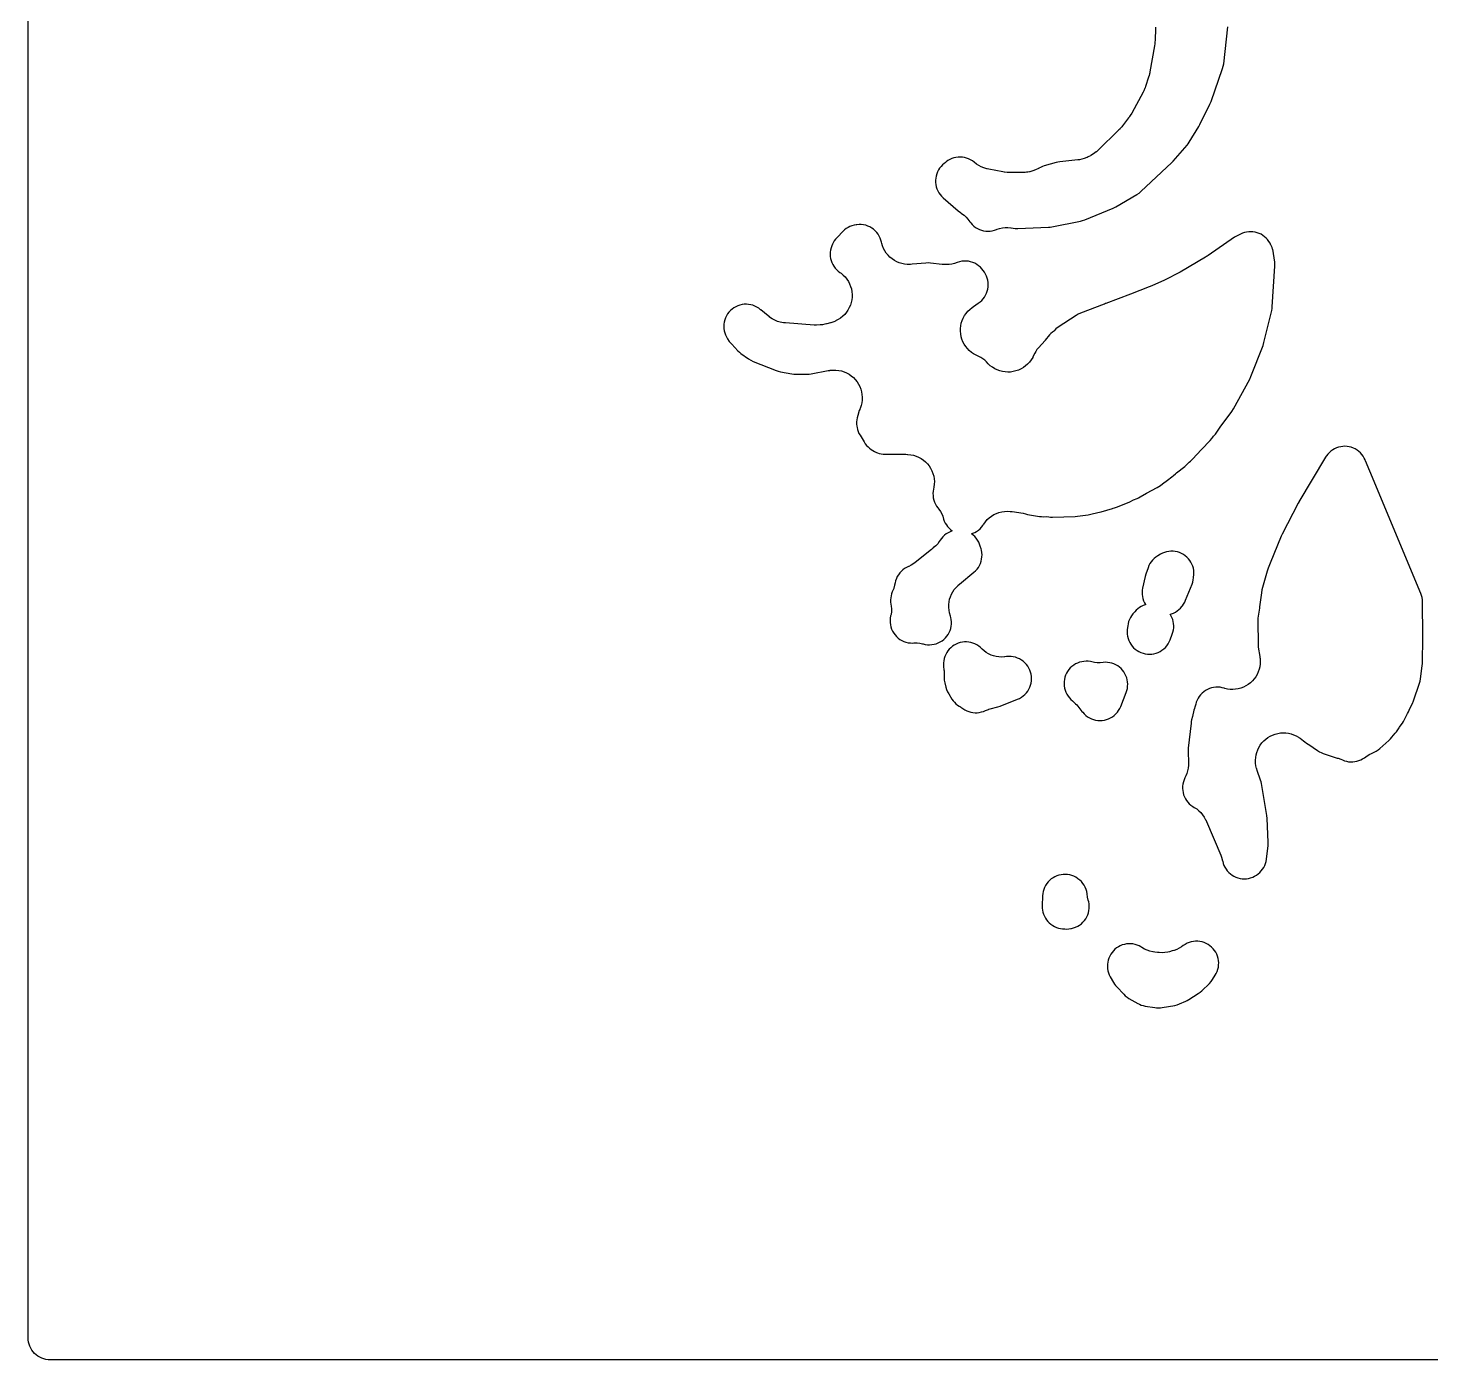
# Model space of a CAD drawing. Header units: millimetres. Extents: x 0 to 300, y 0 to 300.
# Drawn here: x -0.1 to 158, y -0.1 to 150 of the extents above; entities that cross this region are included whole.
import ezdxf

# ---------------------------------------------------------------- set-up
doc = ezdxf.new("R2010")
doc.units = ezdxf.units.MM
doc.layers.add('CUT', color=7, linetype='CONTINUOUS')

msp = doc.modelspace()

# ---------------------------------------------------------------- linework, layer by layer
at = {"layer": 'CUT'}
for points in [[(297.0775, -0.15), (3, -0.15), (2.4114, -0.15), (2.1053, -0.135), (1.8629, -0.099), (1.6252, -0.0395), (1.3944, 0.0431), (1.1729, 0.1479), (0.9627, 0.2738), (0.7659, 0.4198), (0.5844, 0.5844), (0.4198, 0.7659), (0.2738, 0.9627), (0.1479, 1.1729), (0.0431, 1.3944), (-0.0395, 1.6252), (-0.099, 1.8629), (-0.135, 2.1053), (-0.15, 2.4114), (-0.15, 297.5872)], [(126.9707, 150.1055), (126.967, 149.9624), (126.9073, 148.6347), (126.8889, 148.3965), (126.8713, 148.2352), (126.8379, 147.9987), (126.3243, 145.0497), (126.2976, 144.9119), (126.2924, 144.8872), (126.2237, 144.6151), (126.2166, 144.5909), (126.1747, 144.457), (125.8275, 143.4171), (125.7729, 143.2644), (125.7625, 143.2373), (125.6337, 142.9398), (125.621, 142.9137), (125.5471, 142.7694), (124.2757, 140.4151), (124.2031, 140.2868), (124.1897, 140.2641), (124.0297, 140.0166), (124.0145, 139.995), (123.9274, 139.8762), (123.2282, 138.9611), (123.1419, 138.8523), (123.1261, 138.8331), (122.9416, 138.6255), (122.9244, 138.6075), (122.8265, 138.509), (120.441, 136.1946), (120.2936, 136.059), (120.2666, 136.0355), (119.9766, 135.8088), (119.6641, 135.6144), (119.6327, 135.5971), (119.4547, 135.5053), (119.3804, 135.4694), (119.2328, 135.4021), (119.2061, 135.3906), (118.9273, 135.2846), (118.6654, 135.2103), (118.3724, 135.1539), (118.3437, 135.1497), (118.1827, 135.1294), (116.1728, 134.9207), (115.9533, 134.888), (115.7375, 134.836), (114.4007, 134.45), (114.1981, 134.382), (114.002, 134.2969), (113.8139, 134.1954), (113.7928, 134.1828), (113.7626, 134.1658), (113.4421, 134.0071), (113.1364, 133.8935), (112.7902, 133.8042), (112.7562, 133.7973), (112.5646, 133.7636), (112.4181, 133.7417), (112.2664, 133.7221), (112.2392, 133.7192), (111.9341, 133.6988), (111.9068, 133.6981), (111.7538, 133.6972), (110.4223, 133.7167), (110.2622, 133.7225), (110.2335, 133.7242), (109.9147, 133.7562), (109.8864, 133.7603), (109.7283, 133.7865), (108.1557, 134.0818), (107.9704, 134.1215), (107.9376, 134.1294), (107.6036, 134.2279), (107.3096, 134.3479), (107.0292, 134.4971), (106.7653, 134.6737), (106.5095, 134.8852), (106.3145, 135.031), (106.1063, 135.1572), (105.8868, 135.2625), (105.658, 135.3459), (105.4223, 135.4067), (105.1817, 135.4443), (104.9386, 135.4583), (104.6953, 135.4486), (104.4541, 135.4153), (104.2173, 135.3587), (103.9872, 135.2793), (103.7658, 135.1779), (103.5554, 135.0554), (103.3578, 134.913), (103.2302, 134.8113), (103.1329, 134.7369), (102.9452, 134.5784), (102.774, 134.4022), (102.6209, 134.21), (102.4874, 134.0037), (102.3748, 133.7854), (102.2842, 133.557), (102.2164, 133.3208), (102.1722, 133.0792), (102.1518, 132.8343), (102.1557, 132.5886), (102.1836, 132.3445), (102.2353, 132.1044), (102.3104, 131.8704), (102.408, 131.645), (102.5273, 131.4302), (102.6672, 131.2282), (102.8261, 131.0408), (103.0027, 130.87), (104.6939, 129.388), (104.9526, 129.1895), (104.9587, 129.1855), (104.9986, 129.1594), (105.073, 129.1116), (105.1001, 129.0934), (105.369, 128.8918), (105.5952, 128.685), (105.8003, 128.4571), (106.0358, 128.1375), (106.0375, 128.1388), (106.122, 128.0242), (106.2875, 127.841), (106.4702, 127.675), (106.6684, 127.5279), (106.8801, 127.401), (107.1033, 127.2956), (107.3358, 127.2127), (107.5754, 127.1531), (107.8196, 127.1175), (108.0662, 127.1061), (108.3127, 127.1191), (108.5567, 127.1564), (108.7959, 127.2175), (109.0278, 127.3019), (109.0902, 127.3282), (109.3861, 127.4197), (109.6896, 127.4816), (109.9976, 127.5134), (110.3074, 127.5147), (110.6453, 127.4828), (110.678, 127.4781), (110.8905, 127.442), (110.8907, 127.4435), (111.1459, 127.4092), (111.4413, 127.4047), (114.9032, 127.5563), (115.0883, 127.5713), (115.2718, 127.6), (118.4968, 128.2282), (118.7412, 128.2887), (118.9781, 128.3734), (122.1988, 129.7117), (122.4972, 129.8597), (124.8589, 131.2343), (125.0946, 131.39), (125.3113, 131.5713), (128.7826, 134.8263), (128.9546, 135.0044), (130.5142, 136.788), (130.6467, 136.9531), (130.7647, 137.1288), (131.8566, 138.9133), (131.9702, 139.1202), (133.0985, 141.4283), (133.2125, 141.7013), (134.5187, 145.4382), (134.5962, 145.7072), (134.643, 145.9831), (135.1124, 150.1459)]]:
    msp.add_lwpolyline(points, dxfattribs=at)
for points in [[(81.5694, 118.7411), (81.3296, 118.8076), (81.0844, 118.8499), (80.8362, 118.8677), (80.5874, 118.8607), (80.3406, 118.8289), (80.0982, 118.7729), (79.8625, 118.693), (79.636, 118.59), (79.4208, 118.4651), (79.2191, 118.3193), (79.0329, 118.1543), (78.864, 117.9715), (78.7141, 117.7729), (78.5847, 117.5604), (78.4771, 117.336), (78.3923, 117.1021), (78.3312, 116.8608), (78.2943, 116.6147), (78.2822, 116.3662), (78.2947, 116.1177), (78.332, 115.8716), (78.3935, 115.6305), (78.4787, 115.3967), (78.5866, 115.1725), (78.7164, 114.9602), (78.9076, 114.6796), (79.0368, 114.5066), (79.1805, 114.3454), (79.8863, 113.6191), (80.0487, 113.4663), (80.224, 113.3285), (81.0873, 112.7105), (81.3379, 112.5527), (81.6053, 112.4257), (84.1755, 111.3864), (84.4194, 111.3021), (84.6707, 111.2434), (85.952, 111.0133), (86.1726, 110.9837), (86.3951, 110.9739), (87.6864, 110.9745), (87.9194, 110.9855), (88.1503, 111.0182), (90.0652, 111.3808), (90.2485, 111.4108), (90.2814, 111.4154), (90.6216, 111.4454), (90.9332, 111.4419), (91.2428, 111.4077), (91.5476, 111.3429), (91.8444, 111.2483), (92.1305, 111.1248), (92.4029, 110.9736), (92.659, 110.7962), (92.8963, 110.5944), (93.1125, 110.37), (93.3054, 110.1253), (93.4731, 109.8628), (93.6141, 109.5849), (93.7268, 109.2945), (93.8103, 108.9943), (93.8636, 108.6873), (93.8863, 108.3766), (93.8782, 108.0651), (93.8393, 107.756), (93.7699, 107.4523), (93.6614, 107.1285), (93.6215, 107.0266), (93.6121, 107.0026), (93.5648, 106.8711), (93.3793, 106.3057), (93.3156, 106.0749), (93.2743, 105.8391), (93.2558, 105.6004), (93.2602, 105.361), (93.2874, 105.1231), (93.3108, 104.9798), (93.3607, 104.7455), (93.4329, 104.517), (93.5265, 104.2965), (93.6409, 104.086), (94.0924, 103.3419), (94.2281, 103.141), (94.3825, 102.9542), (94.5543, 102.7833), (94.7186, 102.635), (94.8967, 102.4885), (95.0876, 102.359), (95.2895, 102.2477), (95.5009, 102.1555), (95.6049, 102.1157), (95.82, 102.0444), (96.0407, 101.9929), (96.2651, 101.9616), (96.4915, 101.9508), (98.7964, 101.9449), (98.9827, 101.9397), (99.0159, 101.938), (99.3566, 101.9031), (99.6627, 101.8407), (99.9611, 101.7481), (100.2488, 101.6264), (100.523, 101.4768), (100.7811, 101.3007), (101.0204, 101.0998), (101.2386, 100.8762), (101.4335, 100.632), (101.6032, 100.3697), (101.7461, 100.0919), (101.8606, 99.8013), (101.9458, 99.5007), (102.0008, 99.1931), (102.0249, 98.8817), (102.018, 98.5693), (101.9802, 98.2592), (101.9288, 98.0302), (101.8863, 97.7841), (101.8687, 97.5349), (101.8759, 97.2852), (101.9081, 97.0374), (101.9648, 96.7942), (102.0455, 96.5578), (102.1494, 96.3306), (102.2755, 96.1149), (102.4224, 95.9129), (102.5456, 95.7602), (102.7112, 95.5093), (102.852, 95.2438), (102.9668, 94.9661), (103.0652, 94.6441), (103.1469, 94.4166), (103.2503, 94.198), (103.3742, 93.9905), (103.5176, 93.7959), (103.6791, 93.6161), (103.8573, 93.4526), (104.049, 93.3082), (104.0442, 93.307), (103.8094, 93.2198), (103.5844, 93.1096), (103.3716, 92.9774), (103.173, 92.8246), (102.9908, 92.6526), (102.8267, 92.4633), (102.6824, 92.2586), (102.5812, 92.0987), (102.3971, 91.8611), (102.1912, 91.6423), (101.9436, 91.425), (101.9137, 91.4012), (101.8008, 91.3148), (101.7802, 91.2997), (101.6934, 91.2328), (99.8725, 89.7654), (99.7273, 89.6541), (99.7008, 89.6349), (99.4196, 89.4504), (99.1479, 89.3078), (99.1126, 89.2935), (98.8875, 89.1889), (98.6739, 89.0624), (98.4738, 88.9154), (98.2894, 88.7492), (98.1223, 88.5656), (97.9742, 88.3663), (97.8467, 88.1533), (97.7409, 87.9288), (97.6579, 87.6948), (97.5985, 87.4537), (97.5484, 87.1959), (97.4493, 86.8659), (97.438, 86.8344), (97.3708, 86.6594), (97.2777, 86.4342), (97.1986, 86.214), (97.1403, 85.9874), (97.1036, 85.7563), (97.0885, 85.5228), (97.0954, 85.289), (97.1241, 85.0568), (97.1622, 84.835), (97.1842, 84.5248), (97.1755, 84.214), (97.1361, 83.9055), (97.0946, 83.7251), (97.0507, 83.4775), (97.0319, 83.2268), (97.0383, 82.9754), (97.07, 82.726), (97.1266, 82.481), (97.2075, 82.2429), (97.3118, 82.0142), (97.4387, 81.7971), (97.5867, 81.5938), (97.7544, 81.4064), (97.94, 81.2369), (98.1418, 81.0868), (98.3576, 80.9577), (98.5852, 80.851), (98.8225, 80.7677), (99.0669, 80.7087), (99.316, 80.6745), (99.5673, 80.6654), (99.7272, 80.6758), (99.7273, 80.6743), (99.7294, 80.6745), (100.0733, 80.6797), (100.3858, 80.6532), (100.6942, 80.5957), (100.7576, 80.5772), (100.9993, 80.5195), (101.2455, 80.4861), (101.4938, 80.4772), (101.7418, 80.4931), (101.9869, 80.5335), (102.2269, 80.598), (102.4592, 80.686), (102.6817, 80.7967), (102.8921, 80.9288), (103.0883, 81.0813), (103.2684, 81.2524), (103.4306, 81.4406), (103.5734, 81.6439), (103.6953, 81.8604), (103.7951, 82.088), (103.8718, 82.3243), (103.9246, 82.5671), (103.9532, 82.8139), (103.957, 83.0623), (103.9362, 83.3099), (103.8909, 83.5542), (103.8463, 83.7079), (103.8477, 83.7083), (103.7369, 84.0881), (103.6802, 84.3883), (103.6529, 84.6926), (103.6552, 84.9982), (103.6872, 85.302), (103.7486, 85.6013), (103.8386, 85.8932), (103.9566, 86.1751), (104.1014, 86.4441), (104.2716, 86.6978), (104.4656, 86.9338), (104.7024, 87.1707), (104.7265, 87.1926), (104.8643, 87.3117), (106.4837, 88.6438), (106.6691, 88.8126), (106.8366, 88.9991), (106.9847, 89.2015), (107.1117, 89.4176), (107.2164, 89.6455), (107.2978, 89.8826), (107.355, 90.1267), (107.3875, 90.3753), (107.3949, 90.626), (107.3772, 90.8761), (107.3345, 91.1231), (107.2847, 91.3022), (107.2848, 91.3022), (107.2036, 91.5938), (107.1243, 91.8315), (107.0216, 92.06), (106.8966, 92.2771), (106.7504, 92.4806), (106.5847, 92.6685), (106.4009, 92.8388), (106.2011, 92.9899), (106.2002, 92.9904), (106.3605, 93.0439), (106.5814, 93.1421), (106.7917, 93.2612), (106.9896, 93.4001), (107.1731, 93.5574), (107.3406, 93.7318), (107.4905, 93.9214), (107.5825, 94.0645), (107.5828, 94.0643), (107.584, 94.0661), (107.7839, 94.3443), (107.9905, 94.5788), (108.2194, 94.7916), (108.4682, 94.9806), (108.7347, 95.144), (109.016, 95.2801), (109.3094, 95.3877), (109.6121, 95.4656), (109.921, 95.513), (110.2331, 95.5296), (110.5753, 95.5137), (110.6084, 95.5105), (110.7934, 95.488), (112.032, 95.3061), (112.0435, 95.3011), (112.281, 95.2241), (112.5249, 95.1711), (113.8747, 94.9481), (114.1105, 94.9206), (114.3479, 94.9155), (114.6395, 94.9232), (114.911, 94.8833), (115.1282, 94.861), (115.3466, 94.8578), (117.8953, 94.9315), (118.165, 94.954), (119.356, 95.1185), (119.6774, 95.1846), (120.4646, 95.4013), (120.465, 95.4014), (120.6524, 95.4332), (120.8368, 95.4793), (122.1094, 95.8489), (122.1794, 95.8733), (122.33, 95.9147), (122.5676, 95.9931), (123.8143, 96.4748), (124.0726, 96.5919), (124.4618, 96.7956), (124.8768, 96.9653), (125.0495, 97.0436), (125.2157, 97.1349), (125.9466, 97.5728), (127.1334, 98.194), (127.3263, 98.3062), (127.5084, 98.4352), (127.9205, 98.7555), (127.9955, 98.8005), (128.1554, 98.9048), (128.3069, 99.021), (128.7784, 99.4122), (128.9719, 99.5488), (129.2224, 99.751), (129.3392, 99.8584), (130.2647, 100.5779), (130.5347, 100.8213), (130.7606, 101.0568), (130.8829, 101.1583), (131.1294, 101.3929), (132.1403, 102.4956), (133.1, 103.4964), (133.3012, 103.7342), (133.4105, 103.8811), (133.5018, 103.9807), (133.7056, 104.2343), (134.2367, 104.9913), (135.5611, 106.771), (135.7493, 107.0644), (137.5792, 110.4125), (137.7162, 110.7071), (139.0827, 114.2285), (139.1822, 114.5461), (140.0533, 118.1537), (140.095, 118.3666), (140.1181, 118.5824), (140.4067, 123.1379), (140.4105, 123.3755), (140.3917, 123.6124), (140.2656, 124.6001), (140.2254, 124.8296), (140.1731, 125.0212), (140.171, 125.03), (140.169, 125.0362), (140.164, 125.0543), (140.156, 125.0755), (140.1021, 125.2397), (140.0936, 125.262), (139.9978, 125.4824), (139.9698, 125.5329), (139.8646, 125.7483), (139.7392, 125.9525), (139.5949, 126.1439), (139.4329, 126.3205), (139.2547, 126.4808), (139.062, 126.6233), (138.8566, 126.7467), (138.6402, 126.8499), (138.415, 126.9319), (138.183, 126.9919), (137.9463, 127.0294), (137.7071, 127.0441), (137.4675, 127.0359), (137.2299, 127.0047), (136.9963, 126.9509), (136.769, 126.875), (136.55, 126.7777), (136.1606, 126.5817), (135.8678, 126.4085), (132.8895, 124.3609), (132.7835, 124.2907), (132.7107, 124.2442), (132.6025, 124.1776), (129.7212, 122.472), (127.9635, 121.5832), (126.5447, 120.9367), (126.437, 120.8896), (126.3634, 120.8588), (126.2543, 120.8152), (124.1536, 120.0127), (121.3466, 118.9472), (121.3177, 118.936), (121.3124, 118.9339), (121.1925, 118.883), (121.1723, 118.8738), (118.4993, 117.8527), (118.2502, 117.7417), (118.0147, 117.6041), (115.979, 116.2611), (115.7347, 116.0776), (115.5146, 115.8656), (115.4409, 115.7853), (115.3303, 115.7115), (115.1517, 115.5669), (114.9871, 115.4065), (114.838, 115.2317), (114.6708, 115.0164), (114.5294, 114.8146), (114.4981, 114.7589), (113.7465, 113.9407), (113.5899, 113.7525), (113.4525, 113.5499), (113.3355, 113.3349), (113.208, 113.0704), (113.1241, 112.9066), (113.1084, 112.8777), (112.9324, 112.5889), (112.7467, 112.3424), (112.5379, 112.1153), (112.3077, 111.9098), (112.0585, 111.7278), (111.7927, 111.571), (111.5128, 111.4411), (111.2216, 111.3393), (110.9217, 111.2665), (110.6162, 111.2234), (110.3079, 111.2105), (109.9998, 111.2278), (109.6949, 111.2753), (109.3961, 111.3524), (109.1064, 111.4584), (108.8284, 111.5923), (108.5648, 111.7528), (108.3183, 111.9384), (108.0911, 112.1472), (107.9065, 112.3539), (107.7147, 112.5463), (107.5031, 112.7169), (107.2743, 112.8634), (107.0309, 112.9843), (106.7239, 113.1165), (106.4548, 113.265), (106.2014, 113.4391), (105.9663, 113.6371), (105.7516, 113.8572), (105.5595, 114.0971), (105.3916, 114.3546), (105.2497, 114.6273), (105.1352, 114.9126), (105.049, 115.2076), (104.992, 115.5097), (104.9648, 115.8159), (104.9677, 116.1233), (105.0005, 116.4289), (105.063, 116.7299), (105.1546, 117.0233), (105.2744, 117.3064), (105.4212, 117.5765), (105.5938, 117.8309), (105.7903, 118.0672), (106.009, 118.2833), (106.2707, 118.4955), (106.2971, 118.5149), (106.4476, 118.6197), (106.9786, 118.9704), (107.1785, 119.1172), (107.3629, 119.2831), (107.53, 119.4665), (107.678, 119.6655), (107.8056, 119.8782), (107.9115, 120.1025), (107.9947, 120.3362), (108.0543, 120.5769), (108.0897, 120.8224), (108.1007, 121.0703), (108.087, 121.3179), (108.0488, 121.563), (107.9866, 121.8031), (107.9008, 122.0359), (107.7925, 122.259), (107.6625, 122.4703), (107.5384, 122.6512), (107.3842, 122.8533), (107.2102, 123.0387), (107.0182, 123.2055), (106.8104, 123.3519), (106.5887, 123.4764), (106.3555, 123.5778), (106.1133, 123.6549), (105.8644, 123.7071), (105.6116, 123.7337), (105.3573, 123.7345), (105.1043, 123.7095), (104.8551, 123.6589), (104.6124, 123.5832), (104.3046, 123.4698), (104.0079, 123.3924), (103.7052, 123.3442), (103.3992, 123.3256), (103.0634, 123.3381), (103.0079, 123.3429), (102.8993, 123.3538), (101.5774, 123.5065), (101.3168, 123.5229), (101.0559, 123.5119), (99.5195, 123.3671), (99.3368, 123.3543), (99.3041, 123.3529), (98.9673, 123.3541), (98.6617, 123.3852), (98.3605, 123.446), (98.0667, 123.5359), (97.7831, 123.654), (97.5124, 123.7993), (97.2571, 123.9702), (97.0198, 124.1653), (96.8026, 124.3826), (96.6076, 124.62), (96.4367, 124.8753), (96.2916, 125.1461), (96.1736, 125.4298), (96.0838, 125.7236), (96.0587, 125.8479), (95.9972, 126.0899), (95.9119, 126.3246), (95.8036, 126.5496), (95.6734, 126.7627), (95.5225, 126.9618), (95.3526, 127.1447), (95.1652, 127.3099), (94.9624, 127.4555), (94.746, 127.5801), (94.5182, 127.6825), (94.2814, 127.7617), (94.0378, 127.8169), (93.79, 127.8475), (93.5403, 127.8532), (93.2913, 127.834), (93.2049, 127.8229), (92.9686, 127.7811), (92.7373, 127.7169), (92.5133, 127.6307), (92.2985, 127.5234), (92.0951, 127.3961), (91.9047, 127.2498), (91.7293, 127.086), (91.0562, 126.3937), (90.8901, 126.2049), (90.7439, 126.0003), (90.619, 125.7821), (90.5528, 125.6516), (90.4547, 125.4329), (90.378, 125.2059), (90.3235, 124.9725), (90.2914, 124.735), (90.2823, 124.4955), (90.2962, 124.2563), (90.3329, 124.0194), (90.3921, 123.7872), (90.4733, 123.5617), (90.5757, 123.345), (90.6984, 123.1391), (90.8402, 122.946), (90.9999, 122.7672), (91.1759, 122.6046), (91.3668, 122.4596), (91.5149, 122.3579), (91.7507, 122.1592), (91.966, 121.9384), (92.1586, 121.6976), (92.3267, 121.4391), (92.4687, 121.1653), (92.5832, 120.8789), (92.6691, 120.5828), (92.7255, 120.2796), (92.752, 119.9723), (92.7483, 119.664), (92.7144, 119.3574), (92.6506, 119.0557), (92.5576, 118.7617), (92.4362, 118.4782), (92.2876, 118.208), (92.1133, 117.9536), (91.9149, 117.7175), (91.6944, 117.5019), (91.4538, 117.309), (91.1954, 117.1406), (90.8955, 116.9847), (90.8656, 116.971), (90.6967, 116.8983), (90.5677, 116.8466), (90.3672, 116.7727), (90.3311, 116.7606), (89.9192, 116.6477), (89.8819, 116.6397), (89.6718, 116.6011), (89.3947, 116.5582), (89.1835, 116.5317), (89.1458, 116.528), (88.7207, 116.511), (88.6828, 116.5116), (88.4702, 116.5213), (85.2257, 116.7604), (85.0333, 116.7796), (84.999, 116.7839), (84.6492, 116.8464), (84.3376, 116.936), (84.0369, 117.0571), (83.7503, 117.2086), (83.4548, 117.4062), (83.4272, 117.4268), (83.2752, 117.5464), (82.4472, 118.2332), (82.4281, 118.25), (82.2328, 118.4043), (82.0233, 118.5384), (81.8014, 118.6511)], [(130.0414, 64.7718), (130.0111, 64.5296), (130.0046, 64.2857), (130.0218, 64.0423), (130.0627, 63.8018), (130.1269, 63.5663), (130.2137, 63.3383), (130.3223, 63.1198), (130.4517, 62.9129), (130.6007, 62.7196), (130.7678, 62.5418), (130.9514, 62.3811), (131.1498, 62.2391), (131.3096, 62.1469), (131.5965, 61.9613), (131.8407, 61.7665), (132.0643, 61.5484), (132.2652, 61.3092), (132.4414, 61.0512), (132.6054, 60.7507), (132.6199, 60.7207), (132.6968, 60.551), (134.3105, 56.7384), (134.3849, 56.5486), (134.3972, 56.5144), (134.5144, 56.124), (134.5229, 56.0887), (134.5275, 56.0674), (134.5894, 55.8331), (134.6738, 55.606), (134.7797, 55.388), (134.9063, 55.1813), (135.0523, 54.9879), (135.2163, 54.8095), (135.3968, 54.6478), (135.5921, 54.5044), (135.8004, 54.3805), (136.0197, 54.2774), (136.248, 54.196), (136.4831, 54.1371), (136.7227, 54.1013), (136.9647, 54.0888), (137.2068, 54.0998), (137.4467, 54.1341), (137.6821, 54.1916), (137.9109, 54.2716), (138.1308, 54.3733), (138.3399, 54.4959), (138.5361, 54.6381), (138.7176, 54.7986), (138.8828, 54.976), (139.0299, 55.1685), (139.1578, 55.3744), (139.2651, 55.5917), (139.3508, 55.8183), (139.4143, 56.0522), (139.4547, 56.2912), (139.6393, 57.8311), (139.6551, 58.0273), (139.6553, 58.2242), (139.5527, 60.9076), (139.517, 61.2436), (138.8886, 64.8303), (138.8494, 65.0135), (138.7965, 65.1933), (138.4197, 66.3176), (138.3668, 66.4892), (138.3579, 66.5205), (138.2831, 66.8442), (138.2435, 67.1447), (138.2331, 67.4477), (138.2519, 67.7503), (138.2997, 68.0496), (138.3761, 68.343), (138.4805, 68.6276), (138.6117, 68.9009), (138.7687, 69.1603), (138.9498, 69.4033), (139.1536, 69.6278), (139.378, 69.8316), (139.621, 70.0129), (139.8803, 70.1699), (140.1535, 70.3012), (140.4382, 70.4056), (140.7315, 70.4821), (141.0308, 70.53), (141.3334, 70.5489), (141.6364, 70.5386), (141.9369, 70.4991), (142.2323, 70.4309), (142.5198, 70.3346), (142.7966, 70.211), (143.0855, 70.047), (143.1128, 70.0297), (143.2632, 69.9293), (143.6502, 69.6573), (143.7903, 69.5415), (143.9803, 69.3991), (144.183, 69.2754), (144.2298, 69.2498), (145.226, 68.5496), (145.4251, 68.4232), (145.6352, 68.3162), (145.8544, 68.2294), (147.2078, 67.7664), (147.2138, 67.7643), (147.2189, 67.7626), (147.4191, 67.7033), (147.5075, 67.6811), (147.5389, 67.6724), (147.8571, 67.5673), (148.0427, 67.4852), (148.2619, 67.4004), (148.4881, 67.3365), (148.7193, 67.2941), (148.9535, 67.2737), (149.1885, 67.2753), (149.4224, 67.299), (149.6529, 67.3445), (149.8782, 67.4115), (150.0962, 67.4994), (150.305, 67.6073), (150.5028, 67.7344), (150.8142, 67.9559), (151.1065, 68.1234), (151.1356, 68.1383), (151.3009, 68.2175), (151.6201, 68.3611), (151.8453, 68.4764), (152.0577, 68.6139), (152.2551, 68.7722), (153.2749, 69.6783), (153.4539, 69.8542), (153.6144, 70.0471), (153.9692, 70.5202), (154.1089, 70.6745), (154.2736, 70.8768), (154.4163, 71.0952), (154.471, 71.1892), (154.6692, 71.4535), (154.7952, 71.6381), (154.9042, 71.8332), (155.2707, 72.5643), (155.3742, 72.7423), (155.468, 72.9195), (155.5472, 73.1036), (155.5673, 73.1558), (155.9114, 73.8422), (156.0384, 74.1432), (156.727, 76.1281), (156.7999, 76.3801), (156.846, 76.6383), (157.0285, 78.1031), (157.0473, 78.3661), (157.1026, 81.3536), (157.1028, 81.4326), (157.052, 85.3143), (157.0376, 85.5519), (157.0006, 85.7872), (156.9414, 86.0178), (156.8605, 86.2418), (151.1119, 100.0602), (150.6374, 101.2124), (150.5972, 101.2977), (150.5929, 101.3078), (150.489, 101.527), (150.3644, 101.735), (150.2201, 101.93), (150.0577, 102.1101), (149.8785, 102.2736), (149.6844, 102.419), (149.4771, 102.5449), (149.2585, 102.6501), (149.0308, 102.7336), (148.7961, 102.7947), (148.5566, 102.8328), (148.3145, 102.8474), (148.0721, 102.8385), (147.8317, 102.8062), (147.5956, 102.7507), (147.366, 102.6726), (147.145, 102.5727), (146.9347, 102.4517), (146.7372, 102.311), (146.5542, 102.1518), (146.3875, 101.9756), (146.2387, 101.7841), (146.2317, 101.7742), (146.2123, 101.7462), (146.2089, 101.7412), (146.1316, 101.6207), (143.1148, 96.6026), (143.0981, 96.5744), (143.0952, 96.5694), (143.0294, 96.4491), (141.2281, 92.9321), (141.1366, 92.7322), (139.8989, 89.6812), (139.6521, 89.1114), (139.5337, 88.7737), (138.9606, 86.6663), (138.8955, 86.3449), (138.6818, 84.7632), (138.672, 84.611), (138.5095, 83.4817), (138.4895, 83.2902), (138.4842, 83.0978), (138.5124, 80.5723), (138.5435, 80.2061), (138.7099, 79.1636), (138.7343, 78.9824), (138.7379, 78.95), (138.7583, 78.6146), (138.7471, 78.3082), (138.706, 78.0044), (138.6356, 77.7061), (138.5365, 77.416), (138.4096, 77.1369), (138.2561, 76.8715), (138.0776, 76.6224), (137.8756, 76.3918), (137.6521, 76.1819), (137.4092, 75.9948), (137.1493, 75.8323), (136.8748, 75.6958), (136.5883, 75.5867), (136.2926, 75.506), (135.9904, 75.4545), (135.6846, 75.4327), (135.3782, 75.4407), (135.0739, 75.4786), (134.7749, 75.5458), (134.7031, 75.5695), (134.4682, 75.6345), (134.2281, 75.6764), (133.985, 75.6946), (133.7413, 75.6891), (133.4993, 75.6599), (133.2613, 75.6072), (133.0296, 75.5317), (132.8063, 75.4339), (132.5936, 75.3148), (132.3935, 75.1756), (132.208, 75.0176), (132.0387, 74.8423), (131.8872, 74.6513), (131.7551, 74.4464), (131.6436, 74.2297), (131.5537, 74.0031), (131.4863, 73.7689), (131.4388, 73.5674), (131.4211, 73.5), (131.4056, 73.4608), (131.3426, 73.2825), (131.2933, 73.0999), (131.1294, 72.3871), (131.0318, 72.0148), (130.9916, 71.8349), (130.9649, 71.6525), (130.6558, 68.8249), (130.6412, 68.5183), (130.6609, 67.1056), (130.6591, 66.9255), (130.658, 66.8933), (130.6309, 66.5635), (130.5774, 66.2663), (130.4957, 65.9757), (130.3864, 65.6942), (130.2708, 65.4645), (130.1719, 65.2414), (130.0952, 65.0098)], [(123.8605, 81.1987), (123.9429, 80.964), (124.0482, 80.7387), (124.1754, 80.5249), (124.3231, 80.3248), (124.4901, 80.1404), (124.6745, 79.9735), (124.8746, 79.8258), (125.0884, 79.6987), (125.3138, 79.5934), (125.5485, 79.5111), (125.7903, 79.4525), (126.0366, 79.4182), (126.2852, 79.4086), (126.5335, 79.4237), (126.779, 79.4634), (127.0194, 79.5273), (127.2522, 79.6148), (127.4752, 79.7249), (127.6862, 79.8567), (127.883, 80.0089), (128.0637, 80.1798), (128.2266, 80.3678), (128.3699, 80.5711), (128.4923, 80.7876), (128.5927, 81.0152), (128.8461, 81.6777), (128.9213, 81.9071), (128.9741, 82.1428), (129.004, 82.3824), (129.0105, 82.6238), (128.9937, 82.8647), (128.9538, 83.1029), (128.8911, 83.336), (128.8062, 83.5621), (128.6998, 83.7789), (128.614, 83.918), (128.771, 83.9645), (128.9948, 84.055), (129.2089, 84.1666), (129.4112, 84.2984), (129.5999, 84.4492), (129.7731, 84.6174), (129.9293, 84.8015), (129.9336, 84.8077), (129.9827, 84.864), (130.1233, 85.0606), (130.2443, 85.2698), (130.3444, 85.4898), (131.0705, 87.3132), (131.1502, 87.5459), (131.2066, 87.7853), (131.2391, 88.0291), (131.2396, 88.0417), (131.2549, 88.111), (131.284, 88.356), (131.2889, 88.6028), (131.2694, 88.8488), (131.2258, 89.0917), (131.1584, 89.3291), (131.0679, 89.5587), (130.9553, 89.7783), (130.8215, 89.9857), (130.6679, 90.1789), (130.4961, 90.356), (130.3076, 90.5153), (130.1043, 90.6552), (129.8882, 90.7744), (129.6615, 90.8718), (129.4262, 90.9463), (129.1847, 90.9972), (128.9394, 91.0241), (128.6926, 91.0267), (128.4468, 91.0049), (128.2043, 90.959), (127.9676, 90.8894), (127.7388, 90.7968), (127.5203, 90.6821), (127.2167, 90.5032), (127.006, 90.3641), (126.8104, 90.2046), (126.6319, 90.0261), (126.4723, 89.8306), (126.3332, 89.6199), (126.2161, 89.3963), (126.1221, 89.1621), (125.87, 88.4283), (125.794, 88.1589), (125.5067, 86.8678), (125.4657, 86.6299), (125.4478, 86.3891), (125.4533, 86.1477), (125.482, 85.908), (125.5337, 85.6721), (125.6079, 85.4423), (125.704, 85.2208), (125.8209, 85.0096), (125.8425, 84.9782), (125.805, 84.9691), (125.5769, 84.8898), (125.3575, 84.7888), (125.1489, 84.6672), (124.953, 84.526), (124.7717, 84.3666), (124.6065, 84.1904), (124.3995, 83.9469), (124.2487, 83.7506), (124.118, 83.5404), (124.0088, 83.3182), (123.9221, 83.0864), (123.8587, 82.8471), (123.8193, 82.6027), (123.7729, 82.1836), (123.7578, 81.9354), (123.7675, 81.6868), (123.8018, 81.4405)], [(103.114, 77.4782), (103.1248, 76.7554), (103.1449, 76.4735), (103.1968, 76.1958), (103.3225, 75.6843), (103.4012, 75.4255), (103.5073, 75.1768), (103.6398, 74.9409), (104.0123, 74.3543), (104.1456, 74.1644), (104.2959, 73.9877), (104.462, 73.8258), (104.6423, 73.6799), (104.8354, 73.5513), (104.9793, 73.4649), (105.0076, 73.4469), (105.2508, 73.2747), (105.455, 73.1445), (105.6709, 73.0347), (105.8965, 72.9462), (106.1295, 72.8801), (106.3678, 72.8367), (106.6092, 72.8167), (106.8514, 72.8201), (107.0922, 72.8469), (107.3292, 72.8969), (107.5602, 72.9696), (107.7832, 73.0643), (107.7981, 73.0715), (108.1167, 73.1884), (108.1482, 73.1983), (108.3257, 73.2489), (109.1655, 73.4662), (109.4568, 73.561), (111.4025, 74.3288), (111.6293, 74.4317), (111.8448, 74.5566), (112.0468, 74.7024), (112.2333, 74.8676), (112.4024, 75.0504), (112.5525, 75.2492), (112.6821, 75.462), (112.7898, 75.6866), (112.8747, 75.9208), (112.9358, 76.1623), (112.9726, 76.4087), (112.9847, 76.6575), (112.972, 76.9062), (112.9346, 77.1525), (112.8728, 77.3938), (112.7874, 77.6278), (112.6791, 77.8522), (112.549, 78.0646), (112.3984, 78.263), (112.2288, 78.4455), (112.0419, 78.6101), (111.8395, 78.7554), (111.6237, 78.8798), (111.3966, 78.9821), (111.1604, 79.0613), (110.9175, 79.1166), (110.6703, 79.1474), (110.4213, 79.1535), (110.1729, 79.1348), (109.9775, 79.1102), (109.9451, 79.1069), (109.6112, 79.0895), (109.3064, 79.1031), (109.0044, 79.1462), (108.708, 79.2184), (108.4199, 79.319), (108.143, 79.447), (107.8798, 79.6012), (107.6327, 79.7802), (107.4042, 79.9823), (107.3892, 79.9984), (107.215, 80.1682), (107.0251, 80.3202), (106.8213, 80.4531), (106.6056, 80.5655), (106.38, 80.6565), (106.1466, 80.725), (105.9077, 80.7706), (105.6654, 80.7927), (105.4222, 80.7912), (105.1802, 80.7661), (104.9419, 80.7175), (104.7093, 80.646), (104.4849, 80.5523), (104.2706, 80.4372), (104.0685, 80.3018), (103.8805, 80.1474), (103.7084, 79.9755), (103.5539, 79.7876), (103.4183, 79.5856), (103.303, 79.3714), (103.2091, 79.147), (103.1374, 78.9146), (103.0886, 78.6763), (103.0633, 78.4343), (103.0615, 78.1911), (103.073, 78.0649), (103.0704, 78.0646), (103.1092, 77.6299), (103.1116, 77.5691)], [(118.6666, 72.9705), (118.7485, 72.8679), (118.9133, 72.6813), (119.0959, 72.5119), (119.2944, 72.3616), (119.5069, 72.2318), (119.7313, 72.1238), (119.9652, 72.0386), (120.2065, 71.9771), (120.4528, 71.9399), (120.7015, 71.9274), (120.9502, 71.9397), (121.1964, 71.9767), (121.4378, 72.038), (121.6718, 72.123), (121.8963, 72.2309), (122.1089, 72.3605), (122.3075, 72.5107), (122.4902, 72.6799), (122.6552, 72.8664), (122.8008, 73.0684), (122.9256, 73.2839), (123.0283, 73.5108), (123.6481, 75.0833), (123.7262, 75.314), (123.7816, 75.5512), (123.8136, 75.7927), (123.8219, 76.0362), (123.8065, 76.2793), (123.7676, 76.5197), (123.7054, 76.7552), (123.6205, 76.9836), (123.5139, 77.2026), (123.3864, 77.4102), (123.2394, 77.6044), (123.0742, 77.7834), (122.8923, 77.9454), (122.6955, 78.089), (122.4857, 78.2127), (122.2648, 78.3154), (122.035, 78.3962), (121.7984, 78.4542), (121.5573, 78.4889), (121.3139, 78.4999), (121.0707, 78.4873), (120.702, 78.45), (120.3967, 78.4489), (120.0928, 78.4774), (119.7642, 78.5408), (119.7621, 78.5413), (119.7617, 78.5396), (119.6133, 78.5757), (119.3689, 78.61), (119.1222, 78.62), (118.8758, 78.6057), (118.632, 78.5672), (118.3932, 78.5048), (118.1617, 78.4192), (117.9398, 78.3111), (117.7296, 78.1817), (117.5332, 78.0322), (117.3525, 77.8641), (117.1892, 77.6789), (117.0451, 77.4786), (116.9213, 77.265), (116.8193, 77.0403), (116.7399, 76.8066), (116.6839, 76.5662), (116.6519, 76.3214), (116.6442, 76.0747), (116.6608, 75.8284), (116.7017, 75.585), (116.7664, 75.3468), (116.8542, 75.1161), (116.9644, 74.8953), (117.0958, 74.6863), (117.2472, 74.4914), (117.417, 74.3123), (117.6037, 74.1508), (117.653, 74.1123), (117.9139, 73.8598), (117.9379, 73.834), (118.0686, 73.6858)], [(114.3327, 50.0998), (114.4241, 49.8795), (114.5361, 49.6689), (114.6676, 49.47), (114.8174, 49.2844), (114.9843, 49.114), (115.1666, 48.9603), (115.3628, 48.8247), (115.571, 48.7083), (115.7893, 48.6124), (116.0158, 48.5376), (116.2483, 48.4848), (116.4849, 48.4544), (116.7185, 48.4356), (116.9465, 48.4278), (117.1742, 48.4407), (117.3998, 48.4743), (117.4747, 48.489), (117.7179, 48.5495), (117.9537, 48.634), (118.18, 48.7417), (118.3943, 48.8715), (118.5945, 49.0221), (118.7787, 49.1919), (118.9449, 49.3794), (119.0915, 49.5826), (119.2171, 49.7994), (119.3203, 50.0277), (119.4002, 50.2651), (119.4559, 50.5094), (119.4869, 50.758), (119.4928, 51.0085), (119.4736, 51.2583), (119.4295, 51.505), (119.3751, 51.6962), (119.3761, 51.6928), (119.3004, 52.0138), (119.2477, 52.3996), (119.1999, 52.6518), (119.1265, 52.8978), (119.0283, 53.135), (118.9063, 53.3609), (118.7617, 53.573), (118.5961, 53.7692), (118.4113, 53.9474), (118.2092, 54.1058), (118.1651, 54.1368), (117.959, 54.2673), (117.7411, 54.377), (117.5136, 54.465), (117.2785, 54.5304), (117.0383, 54.5726), (116.795, 54.5912), (116.5511, 54.586), (116.3089, 54.557), (116.0706, 54.5045), (115.8386, 54.4291), (115.6151, 54.3315), (115.4021, 54.2125), (115.2018, 54.0733), (115.0159, 53.9152), (114.8464, 53.7398), (114.6948, 53.5487), (114.5625, 53.3438), (114.4508, 53.1269), (114.3608, 52.9001), (114.2933, 52.6657), (114.249, 52.4258), (114.2282, 52.1827), (114.1867, 51.037), (114.1894, 50.7985), (114.2149, 50.5614), (114.2628, 50.3278)], [(124.6469, 46.6974), (124.4094, 46.7452), (124.1683, 46.7697), (123.9259, 46.7708), (123.6846, 46.7484), (123.4466, 46.7028), (123.2141, 46.6343), (122.9894, 46.5437), (122.7745, 46.4317), (122.5714, 46.2994), (122.3821, 46.1481), (122.2084, 45.9792), (122.0518, 45.7942), (121.9138, 45.595), (121.7958, 45.3833), (121.6988, 45.1612), (121.6238, 44.9308), (121.5715, 44.6942), (121.5423, 44.4536), (121.5366, 44.2113), (121.5543, 43.9696), (121.5954, 43.7308), (121.6594, 43.4971), (121.7457, 43.2706), (121.8535, 43.0536), (122.2176, 42.4022), (122.3246, 42.2278), (122.4456, 42.0627), (122.5796, 41.9081), (123.3698, 41.0688), (123.549, 40.8965), (123.7443, 40.7429), (123.954, 40.6094), (124.9558, 40.0395), (125.1503, 39.9399), (125.3527, 39.8576), (125.5616, 39.7933), (125.7753, 39.7475), (126.8609, 39.564), (127.0752, 39.5373), (127.291, 39.5291), (127.5067, 39.5396), (127.7207, 39.5687), (129.1206, 39.8208), (129.4004, 39.8881), (129.6706, 39.987), (130.356, 40.2837), (130.5348, 40.3697), (130.7062, 40.4696), (131.7807, 41.1542), (131.9912, 41.3042), (132.1851, 41.4751), (133.0302, 42.3014), (133.2226, 42.5125), (133.3898, 42.7441), (133.6878, 43.2111), (133.8107, 43.4265), (133.9116, 43.6529), (133.9895, 43.8883), (134.0438, 44.1302), (134.0739, 44.3763), (134.0794, 44.6242), (134.0604, 44.8713), (134.0169, 45.1154), (133.9495, 45.354), (133.8588, 45.5848), (133.7457, 45.8054), (133.6113, 46.0137), (133.4569, 46.2077), (133.2841, 46.3855), (133.0945, 46.5452), (132.89, 46.6854), (132.6726, 46.8047), (132.4445, 46.9018), (132.2079, 46.9759), (131.9651, 47.0261), (131.7186, 47.0521), (131.4706, 47.0535), (131.2238, 47.0304), (130.9805, 46.9829), (130.743, 46.9115), (130.5138, 46.817), (130.2951, 46.7003), (130.089, 46.5624), (129.8954, 46.4185), (129.6367, 46.2623), (129.3642, 46.1317), (129.0532, 46.0179), (129.0224, 46.0083), (128.8492, 45.9587), (128.5332, 45.8765), (128.36, 45.8357), (128.3289, 45.8292), (128.0061, 45.7771), (127.7084, 45.7578), (127.3815, 45.7676), (127.3498, 45.7701), (127.1728, 45.788), (126.8836, 45.8243), (126.6945, 45.853), (126.6609, 45.8589), (126.3185, 45.938), (126.0151, 46.0415), (125.7238, 46.1754), (125.4211, 46.3539), (125.4193, 46.3551), (125.4179, 46.3529), (125.3166, 46.4202), (125.1027, 46.5341), (124.8788, 46.6268)]]:
    msp.add_lwpolyline(points, close=True, dxfattribs=at)

doc.saveas('drawing.dxf')
